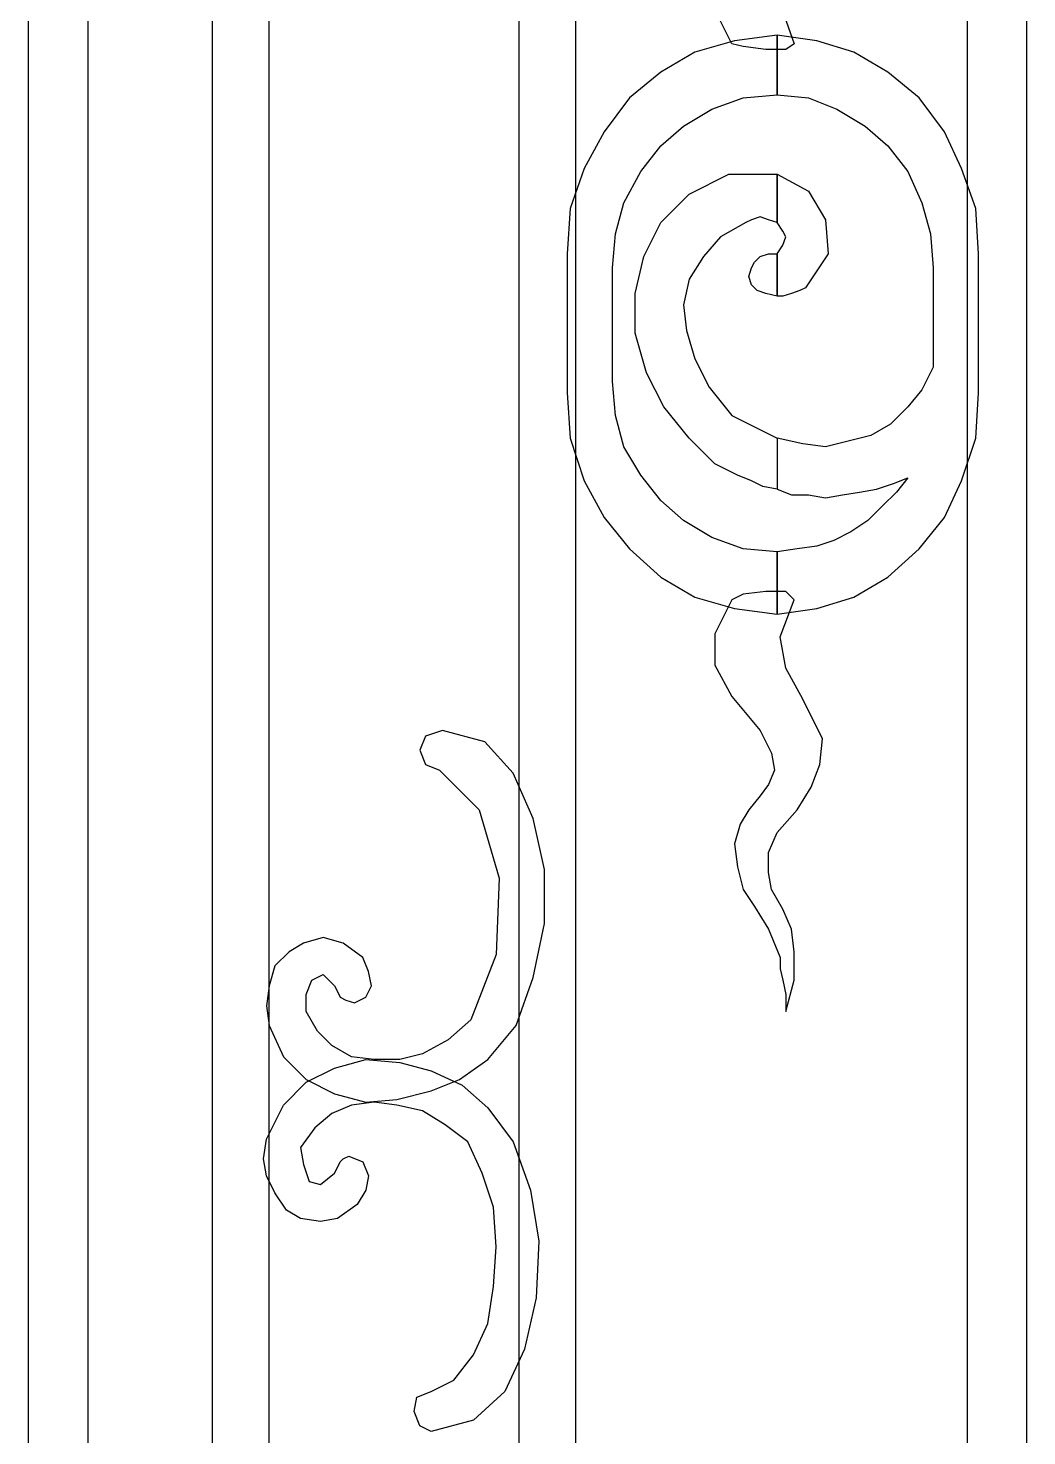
# Model space of a CAD drawing. Header units: centimetres. Extents: x -55 to 55, y -47 to 50.
# Drawn here: x -54.07 to -28.49, y -28.35 to 7.69 of the extents above; entities that cross this region are included whole.
import ezdxf

# ---------------------------------------------------------------- set-up
doc = ezdxf.new("R2010")
doc.units = ezdxf.units.CM
doc.header["$MEASUREMENT"] = 0
doc.layers.add('layer 1', color=7, linetype='Continuous')

msp = doc.modelspace()

# ---------------------------------------------------------------- linework, layer by layer
at = {"layer": 'layer 1', "color": 108}
for points, knots in [([(-54.06691, 42.81465), (-54.06691, 42.81465), (-47.89166, 42.81465), (-47.89166, 42.81465), (-47.89166, 42.81465), (-47.89166, 42.81465), (-47.89166, -42.69443), (-47.89166, -42.69443), (-47.89166, -42.69443), (-47.89166, -42.69443), (-54.06691, -42.69443), (-54.06691, -42.69443), (-54.06691, -42.69443), (-54.06691, -42.69443), (-54.06691, 42.81465), (-54.06691, 42.81465)], [0, 0, 0, 0, 0.25, 0.25, 0.25, 0.25, 0.5, 0.5, 0.5, 0.5, 0.75, 0.75, 0.75, 0.75, 1, 1, 1, 1]), ([(-41.49846, -43.49358), (-41.49846, -43.49358), (-41.49846, 36.85735), (-41.49846, 36.85735), (-41.49846, 36.85735), (-41.49846, 36.85735), (-40.04546, 37.00265), (-40.04546, 37.00265), (-40.04546, 37.00265), (-40.04546, 37.00265), (-40.04546, -43.34828), (-40.04546, -43.34828), (-40.04546, -43.34828), (-40.04546, -43.34828), (-41.49846, -43.49358), (-41.49846, -43.49358)], [0, 0, 0, 0, 0.25, 0.25, 0.25, 0.25, 0.5, 0.5, 0.5, 0.5, 0.75, 0.75, 0.75, 0.75, 1, 1, 1, 1]), ([(-30.01975, -43.49358), (-30.01975, -43.49358), (-30.01975, 36.6394), (-30.01975, 36.6394), (-30.01975, 36.6394), (-30.01975, 36.6394), (-28.4941, 36.7847), (-28.4941, 36.7847), (-28.4941, 36.7847), (-28.4941, 36.7847), (-28.4941, -43.34828), (-28.4941, -43.34828), (-28.4941, -43.34828), (-28.4941, -43.34828), (-30.01975, -43.49358), (-30.01975, -43.49358)], [0, 0, 0, 0, 0.25, 0.25, 0.25, 0.25, 0.5, 0.5, 0.5, 0.5, 0.75, 0.75, 0.75, 0.75, 1, 1, 1, 1]), ([(-33.7249, 10.99394), (-33.7249, 10.99394), (-33.79755, 11.57514), (-33.79755, 11.57514), (-33.79755, 11.57514), (-33.79755, 11.57514), (-34.0155, 12.15634), (-34.0155, 12.15634), (-34.0155, 12.15634), (-34.0155, 12.15634), (-34.37875, 12.73754), (-34.37875, 12.73754), (-34.37875, 12.73754), (-34.37875, 12.73754), (-34.8873, 13.24609), (-34.8873, 13.24609), (-34.8873, 13.24609), (-34.8873, 13.24609), (-35.10525, 13.75464), (-35.10525, 13.75464), (-35.10525, 13.75464), (-35.10525, 13.75464), (-35.10525, 14.26319), (-35.10525, 14.26319), (-35.10525, 14.26319), (-35.10525, 14.26319), (-35.0326, 14.77174), (-35.0326, 14.77174), (-35.0326, 14.77174), (-35.0326, 14.77174), (-34.742, 15.28029), (-34.742, 15.28029), (-34.742, 15.28029), (-34.742, 15.28029), (-34.52405, 15.78884), (-34.52405, 15.78884), (-34.52405, 15.78884), (-34.52405, 15.78884), (-34.4514, 16.44269), (-34.4514, 16.44269), (-34.4514, 16.44269), (-34.4514, 16.44269), (-34.4514, 17.16919), (-34.4514, 17.16919), (-34.4514, 17.16919), (-34.4514, 17.16919), (-34.66935, 17.96834), (-34.66935, 17.96834), (-34.66935, 17.96834), (-34.66935, 17.96834), (-34.66935, 17.53244), (-34.66935, 17.53244), (-34.66935, 17.53244), (-34.66935, 17.53244), (-34.742, 17.16919), (-34.742, 17.16919), (-34.742, 17.16919), (-34.742, 17.16919), (-34.81465, 16.87859), (-34.81465, 16.87859), (-34.81465, 16.87859), (-34.81465, 16.87859), (-34.81465, 16.58799), (-34.81465, 16.58799), (-34.81465, 16.58799), (-34.81465, 16.58799), (-35.10525, 15.78884), (-35.10525, 15.78884), (-35.10525, 15.78884), (-35.10525, 15.78884), (-35.4685, 15.28029), (-35.4685, 15.28029), (-35.4685, 15.28029), (-35.4685, 15.28029), (-35.7591, 14.77174), (-35.7591, 14.77174), (-35.7591, 14.77174), (-35.7591, 14.77174), (-35.9044, 14.26319), (-35.9044, 14.26319), (-35.9044, 14.26319), (-35.9044, 14.26319), (-35.97705, 13.68199), (-35.97705, 13.68199), (-35.97705, 13.68199), (-35.97705, 13.68199), (-35.83175, 13.17344), (-35.83175, 13.17344), (-35.83175, 13.17344), (-35.83175, 13.17344), (-35.6138, 12.81019), (-35.6138, 12.81019), (-35.6138, 12.81019), (-35.6138, 12.81019), (-35.3232, 12.44694), (-35.3232, 12.44694), (-35.3232, 12.44694), (-35.3232, 12.44694), (-35.10525, 12.08369), (-35.10525, 12.08369), (-35.10525, 12.08369), (-35.10525, 12.08369), (-34.95995, 11.72044), (-34.95995, 11.72044), (-34.95995, 11.72044), (-34.95995, 11.72044), (-35.0326, 11.21189), (-35.0326, 11.21189), (-35.0326, 11.21189), (-35.0326, 11.21189), (-35.3232, 10.63069), (-35.3232, 10.63069), (-35.3232, 10.63069), (-35.3232, 10.63069), (-36.0497, 9.75889), (-36.0497, 9.75889), (-36.0497, 9.75889), (-36.0497, 9.75889), (-36.4856, 8.95974), (-36.4856, 8.95974), (-36.4856, 8.95974), (-36.4856, 8.95974), (-36.4856, 8.16059), (-36.4856, 8.16059), (-36.4856, 8.16059), (-36.4856, 8.16059), (-36.0497, 7.28879), (-36.0497, 7.28879), (-36.0497, 7.28879), (-36.0497, 7.28879), (-35.7591, 7.21614), (-35.7591, 7.21614), (-35.7591, 7.21614), (-35.7591, 7.21614), (-35.1779, 7.14349), (-35.1779, 7.14349), (-35.1779, 7.14349), (-35.1779, 7.14349), (-34.66935, 7.14349), (-34.66935, 7.14349), (-34.66935, 7.14349), (-34.66935, 7.14349), (-34.4514, 7.28879), (-34.4514, 7.28879), (-34.4514, 7.28879), (-34.4514, 7.28879), (-34.81465, 8.30589), (-34.81465, 8.30589), (-34.81465, 8.30589), (-34.81465, 8.30589), (-34.66935, 9.17769), (-34.66935, 9.17769), (-34.66935, 9.17769), (-34.66935, 9.17769), (-34.23345, 9.97684), (-34.23345, 9.97684), (-34.23345, 9.97684), (-34.23345, 9.97684), (-33.7249, 10.99394), (-33.7249, 10.99394)], [0, 0, 0, 0, 0.025, 0.025, 0.025, 0.025, 0.05, 0.05, 0.05, 0.05, 0.075, 0.075, 0.075, 0.075, 0.1, 0.1, 0.1, 0.1, 0.125, 0.125, 0.125, 0.125, 0.15, 0.15, 0.15, 0.15, 0.175, 0.175, 0.175, 0.175, 0.2, 0.2, 0.2, 0.2, 0.225, 0.225, 0.225, 0.225, 0.25, 0.25, 0.25, 0.25, 0.275, 0.275, 0.275, 0.275, 0.3, 0.3, 0.3, 0.3, 0.325, 0.325, 0.325, 0.325, 0.35, 0.35, 0.35, 0.35, 0.375, 0.375, 0.375, 0.375, 0.4, 0.4, 0.4, 0.4, 0.425, 0.425, 0.425, 0.425, 0.45, 0.45, 0.45, 0.45, 0.475, 0.475, 0.475, 0.475, 0.5, 0.5, 0.5, 0.5, 0.525, 0.525, 0.525, 0.525, 0.55, 0.55, 0.55, 0.55, 0.575, 0.575, 0.575, 0.575, 0.6, 0.6, 0.6, 0.6, 0.625, 0.625, 0.625, 0.625, 0.65, 0.65, 0.65, 0.65, 0.675, 0.675, 0.675, 0.675, 0.7, 0.7, 0.7, 0.7, 0.725, 0.725, 0.725, 0.725, 0.75, 0.75, 0.75, 0.75, 0.775, 0.775, 0.775, 0.775, 0.8, 0.8, 0.8, 0.8, 0.825, 0.825, 0.825, 0.825, 0.85, 0.85, 0.85, 0.85, 0.875, 0.875, 0.875, 0.875, 0.9, 0.9, 0.9, 0.9, 0.925, 0.925, 0.925, 0.925, 0.95, 0.95, 0.95, 0.95, 0.975, 0.975, 0.975, 0.975, 1, 1, 1, 1]), ([(-34.8873, 5.98109), (-34.8873, 5.98109), (-34.8873, 5.98109), (-34.8873, 5.98109), (-34.8873, 5.98109), (-34.8873, 5.98109), (-34.8873, 5.98109), (-34.8873, 5.98109), (-34.8873, 5.98109), (-34.8873, 5.98109), (-34.8873, 5.98109), (-34.8873, 5.98109), (-34.8873, 5.98109), (-34.8873, 5.98109), (-34.8873, 5.98109), (-34.8873, 5.98109), (-34.8873, 5.98109), (-34.8873, 5.98109), (-34.8873, 5.98109), (-34.8873, 5.98109), (-34.8873, 5.98109), (-34.8873, 5.98109), (-35.7591, 5.90844), (-35.7591, 5.90844), (-35.7591, 5.90844), (-35.7591, 5.90844), (-36.55825, 5.61784), (-36.55825, 5.61784), (-36.55825, 5.61784), (-36.55825, 5.61784), (-37.28475, 5.18194), (-37.28475, 5.18194), (-37.28475, 5.18194), (-37.28475, 5.18194), (-37.86596, 4.67339), (-37.86596, 4.67339), (-37.86596, 4.67339), (-37.86596, 4.67339), (-38.37451, 4.01954), (-38.37451, 4.01954), (-38.37451, 4.01954), (-38.37451, 4.01954), (-38.81041, 3.22039), (-38.81041, 3.22039), (-38.81041, 3.22039), (-38.81041, 3.22039), (-39.02836, 2.42124), (-39.02836, 2.42124), (-39.02836, 2.42124), (-39.02836, 2.42124), (-39.10101, 1.54944), (-39.10101, 1.54944), (-39.10101, 1.54944), (-39.10101, 1.54944), (-39.10101, -1.35656), (-39.10101, -1.35656), (-39.10101, -1.35656), (-39.10101, -1.35656), (-39.02836, -2.22836), (-39.02836, -2.22836), (-39.02836, -2.22836), (-39.02836, -2.22836), (-38.81041, -3.02751), (-38.81041, -3.02751), (-38.81041, -3.02751), (-38.81041, -3.02751), (-38.37451, -3.75401), (-38.37451, -3.75401), (-38.37451, -3.75401), (-38.37451, -3.75401), (-37.86596, -4.40786), (-37.86596, -4.40786), (-37.86596, -4.40786), (-37.86596, -4.40786), (-37.28475, -4.91641), (-37.28475, -4.91641), (-37.28475, -4.91641), (-37.28475, -4.91641), (-36.55825, -5.35231), (-36.55825, -5.35231), (-36.55825, -5.35231), (-36.55825, -5.35231), (-35.7591, -5.64291), (-35.7591, -5.64291), (-35.7591, -5.64291), (-35.7591, -5.64291), (-34.8873, -5.71556), (-34.8873, -5.71556), (-34.8873, -5.71556), (-34.8873, -5.71556), (-34.8873, -5.71556), (-34.8873, -5.71556), (-34.8873, -5.71556), (-34.8873, -5.71556), (-34.8873, -5.71556), (-34.8873, -5.71556), (-34.8873, -5.71556), (-34.8873, -5.71556), (-34.8873, -5.71556), (-34.8873, -5.71556), (-34.8873, -5.71556), (-34.8873, -5.71556), (-34.8873, -5.71556), (-34.8873, -5.71556), (-34.8873, -5.71556), (-34.8873, -5.71556), (-34.8873, -5.71556), (-34.8873, -5.71556), (-34.8873, -5.71556), (-34.8873, -5.71556), (-34.8873, -7.31386), (-34.8873, -7.31386), (-34.8873, -7.31386), (-34.8873, -7.31386), (-34.8873, -7.31386), (-34.8873, -7.31386), (-34.8873, -7.31386), (-34.8873, -7.31386), (-34.8873, -7.31386), (-34.8873, -7.31386), (-34.8873, -7.31386), (-34.8873, -7.31386), (-34.8873, -7.31386), (-34.8873, -7.31386), (-34.8873, -7.31386), (-34.8873, -7.31386), (-34.8873, -7.31386), (-34.8873, -7.31386), (-34.8873, -7.31386), (-34.8873, -7.31386), (-34.8873, -7.31386), (-34.8873, -7.31386), (-34.8873, -7.31386), (-34.8873, -7.31386), (-35.97705, -7.16856), (-35.97705, -7.16856), (-35.97705, -7.16856), (-35.97705, -7.16856), (-36.99415, -6.87796), (-36.99415, -6.87796), (-36.99415, -6.87796), (-36.99415, -6.87796), (-37.86596, -6.36941), (-37.86596, -6.36941), (-37.86596, -6.36941), (-37.86596, -6.36941), (-38.66511, -5.64291), (-38.66511, -5.64291), (-38.66511, -5.64291), (-38.66511, -5.64291), (-39.31896, -4.84376), (-39.31896, -4.84376), (-39.31896, -4.84376), (-39.31896, -4.84376), (-39.82751, -3.89931), (-39.82751, -3.89931), (-39.82751, -3.89931), (-39.82751, -3.89931), (-40.19076, -2.80956), (-40.19076, -2.80956), (-40.19076, -2.80956), (-40.19076, -2.80956), (-40.26341, -1.64716), (-40.26341, -1.64716), (-40.26341, -1.64716), (-40.26341, -1.64716), (-40.26341, 1.91269), (-40.26341, 1.91269), (-40.26341, 1.91269), (-40.26341, 1.91269), (-40.19076, 3.07509), (-40.19076, 3.07509), (-40.19076, 3.07509), (-40.19076, 3.07509), (-39.82751, 4.09219), (-39.82751, 4.09219), (-39.82751, 4.09219), (-39.82751, 4.09219), (-39.31896, 5.03664), (-39.31896, 5.03664), (-39.31896, 5.03664), (-39.31896, 5.03664), (-38.66511, 5.90844), (-38.66511, 5.90844), (-38.66511, 5.90844), (-38.66511, 5.90844), (-37.86596, 6.56229), (-37.86596, 6.56229), (-37.86596, 6.56229), (-37.86596, 6.56229), (-36.99415, 7.07084), (-36.99415, 7.07084), (-36.99415, 7.07084), (-36.99415, 7.07084), (-35.97705, 7.36144), (-35.97705, 7.36144), (-35.97705, 7.36144), (-35.97705, 7.36144), (-34.8873, 7.50674), (-34.8873, 7.50674), (-34.8873, 7.50674), (-34.8873, 7.50674), (-34.8873, 7.50674), (-34.8873, 7.50674), (-34.8873, 7.50674), (-34.8873, 7.50674), (-34.8873, 7.50674), (-34.8873, 7.50674), (-34.8873, 7.50674), (-34.8873, 7.50674), (-34.8873, 7.50674), (-34.8873, 7.50674), (-34.8873, 7.50674), (-34.8873, 7.50674), (-34.8873, 7.50674), (-34.8873, 7.50674), (-34.8873, 7.50674), (-34.8873, 7.50674), (-34.8873, 7.50674), (-34.8873, 7.50674), (-34.8873, 7.50674), (-34.8873, 7.50674), (-34.8873, 7.50674), (-34.8873, 7.50674), (-34.8873, 7.50674), (-34.8873, 7.50674), (-34.8873, 5.98109), (-34.8873, 5.98109)], [0, 0, 0, 0, 0.01754386, 0.01754386, 0.01754386, 0.01754386, 0.03508772, 0.03508772, 0.03508772, 0.03508772, 0.05263158, 0.05263158, 0.05263158, 0.05263158, 0.07017544, 0.07017544, 0.07017544, 0.07017544, 0.0877193, 0.0877193, 0.0877193, 0.0877193, 0.10526316, 0.10526316, 0.10526316, 0.10526316, 0.12280702, 0.12280702, 0.12280702, 0.12280702, 0.14035088, 0.14035088, 0.14035088, 0.14035088, 0.15789474, 0.15789474, 0.15789474, 0.15789474, 0.1754386, 0.1754386, 0.1754386, 0.1754386, 0.19298246, 0.19298246, 0.19298246, 0.19298246, 0.21052632, 0.21052632, 0.21052632, 0.21052632, 0.22807018, 0.22807018, 0.22807018, 0.22807018, 0.24561404, 0.24561404, 0.24561404, 0.24561404, 0.26315789, 0.26315789, 0.26315789, 0.26315789, 0.28070175, 0.28070175, 0.28070175, 0.28070175, 0.29824561, 0.29824561, 0.29824561, 0.29824561, 0.31578947, 0.31578947, 0.31578947, 0.31578947, 0.33333333, 0.33333333, 0.33333333, 0.33333333, 0.35087719, 0.35087719, 0.35087719, 0.35087719, 0.36842105, 0.36842105, 0.36842105, 0.36842105, 0.38596491, 0.38596491, 0.38596491, 0.38596491, 0.40350877, 0.40350877, 0.40350877, 0.40350877, 0.42105263, 0.42105263, 0.42105263, 0.42105263, 0.43859649, 0.43859649, 0.43859649, 0.43859649, 0.45614035, 0.45614035, 0.45614035, 0.45614035, 0.47368421, 0.47368421, 0.47368421, 0.47368421, 0.49122807, 0.49122807, 0.49122807, 0.49122807, 0.50877193, 0.50877193, 0.50877193, 0.50877193, 0.52631579, 0.52631579, 0.52631579, 0.52631579, 0.54385965, 0.54385965, 0.54385965, 0.54385965, 0.56140351, 0.56140351, 0.56140351, 0.56140351, 0.57894737, 0.57894737, 0.57894737, 0.57894737, 0.59649123, 0.59649123, 0.59649123, 0.59649123, 0.61403509, 0.61403509, 0.61403509, 0.61403509, 0.63157895, 0.63157895, 0.63157895, 0.63157895, 0.64912281, 0.64912281, 0.64912281, 0.64912281, 0.66666667, 0.66666667, 0.66666667, 0.66666667, 0.68421053, 0.68421053, 0.68421053, 0.68421053, 0.70175439, 0.70175439, 0.70175439, 0.70175439, 0.71929825, 0.71929825, 0.71929825, 0.71929825, 0.73684211, 0.73684211, 0.73684211, 0.73684211, 0.75438596, 0.75438596, 0.75438596, 0.75438596, 0.77192982, 0.77192982, 0.77192982, 0.77192982, 0.78947368, 0.78947368, 0.78947368, 0.78947368, 0.80701754, 0.80701754, 0.80701754, 0.80701754, 0.8245614, 0.8245614, 0.8245614, 0.8245614, 0.84210526, 0.84210526, 0.84210526, 0.84210526, 0.85964912, 0.85964912, 0.85964912, 0.85964912, 0.87719298, 0.87719298, 0.87719298, 0.87719298, 0.89473684, 0.89473684, 0.89473684, 0.89473684, 0.9122807, 0.9122807, 0.9122807, 0.9122807, 0.92982456, 0.92982456, 0.92982456, 0.92982456, 0.94736842, 0.94736842, 0.94736842, 0.94736842, 0.96491228, 0.96491228, 0.96491228, 0.96491228, 0.98245614, 0.98245614, 0.98245614, 0.98245614, 1, 1, 1, 1]), ([(-34.8873, 7.50674), (-34.8873, 7.50674), (-33.8702, 7.36144), (-33.8702, 7.36144), (-33.8702, 7.36144), (-33.8702, 7.36144), (-32.92575, 7.07084), (-32.92575, 7.07084), (-32.92575, 7.07084), (-32.92575, 7.07084), (-32.05395, 6.56229), (-32.05395, 6.56229), (-32.05395, 6.56229), (-32.05395, 6.56229), (-31.2548, 5.90844), (-31.2548, 5.90844), (-31.2548, 5.90844), (-31.2548, 5.90844), (-30.60095, 5.03664), (-30.60095, 5.03664), (-30.60095, 5.03664), (-30.60095, 5.03664), (-30.16505, 4.09219), (-30.16505, 4.09219), (-30.16505, 4.09219), (-30.16505, 4.09219), (-29.8018, 3.07509), (-29.8018, 3.07509), (-29.8018, 3.07509), (-29.8018, 3.07509), (-29.72915, 1.91269), (-29.72915, 1.91269), (-29.72915, 1.91269), (-29.72915, 1.91269), (-29.72915, -1.64716), (-29.72915, -1.64716), (-29.72915, -1.64716), (-29.72915, -1.64716), (-29.8018, -2.80956), (-29.8018, -2.80956), (-29.8018, -2.80956), (-29.8018, -2.80956), (-30.16505, -3.89931), (-30.16505, -3.89931), (-30.16505, -3.89931), (-30.16505, -3.89931), (-30.60095, -4.84376), (-30.60095, -4.84376), (-30.60095, -4.84376), (-30.60095, -4.84376), (-31.2548, -5.64291), (-31.2548, -5.64291), (-31.2548, -5.64291), (-31.2548, -5.64291), (-32.05395, -6.36941), (-32.05395, -6.36941), (-32.05395, -6.36941), (-32.05395, -6.36941), (-32.92575, -6.87796), (-32.92575, -6.87796), (-32.92575, -6.87796), (-32.92575, -6.87796), (-33.8702, -7.16856), (-33.8702, -7.16856), (-33.8702, -7.16856), (-33.8702, -7.16856), (-34.8873, -7.31386), (-34.8873, -7.31386), (-34.8873, -7.31386), (-34.8873, -7.31386), (-34.8873, -5.71556), (-34.8873, -5.71556), (-34.8873, -5.71556), (-34.8873, -5.71556), (-34.37875, -5.64291), (-34.37875, -5.64291), (-34.37875, -5.64291), (-34.37875, -5.64291), (-33.8702, -5.57026), (-33.8702, -5.57026), (-33.8702, -5.57026), (-33.8702, -5.57026), (-33.4343, -5.42496), (-33.4343, -5.42496), (-33.4343, -5.42496), (-33.4343, -5.42496), (-32.9984, -5.20701), (-32.9984, -5.20701), (-32.9984, -5.20701), (-32.9984, -5.20701), (-32.5625, -4.91641), (-32.5625, -4.91641), (-32.5625, -4.91641), (-32.5625, -4.91641), (-32.19925, -4.55316), (-32.19925, -4.55316), (-32.19925, -4.55316), (-32.19925, -4.55316), (-31.836, -4.18991), (-31.836, -4.18991), (-31.836, -4.18991), (-31.836, -4.18991), (-31.5454, -3.82666), (-31.5454, -3.82666), (-31.5454, -3.82666), (-31.5454, -3.82666), (-31.90865, -3.97196), (-31.90865, -3.97196), (-31.90865, -3.97196), (-31.90865, -3.97196), (-32.34455, -4.11726), (-32.34455, -4.11726), (-32.34455, -4.11726), (-32.34455, -4.11726), (-32.78045, -4.18991), (-32.78045, -4.18991), (-32.78045, -4.18991), (-32.78045, -4.18991), (-33.21635, -4.26256), (-33.21635, -4.26256), (-33.21635, -4.26256), (-33.21635, -4.26256), (-33.65225, -4.33521), (-33.65225, -4.33521), (-33.65225, -4.33521), (-33.65225, -4.33521), (-34.08815, -4.26256), (-34.08815, -4.26256), (-34.08815, -4.26256), (-34.08815, -4.26256), (-34.52405, -4.26256), (-34.52405, -4.26256), (-34.52405, -4.26256), (-34.52405, -4.26256), (-34.8873, -4.11726), (-34.8873, -4.11726), (-34.8873, -4.11726), (-34.8873, -4.11726), (-34.8873, -2.80956), (-34.8873, -2.80956), (-34.8873, -2.80956), (-34.8873, -2.80956), (-34.23345, -2.95486), (-34.23345, -2.95486), (-34.23345, -2.95486), (-34.23345, -2.95486), (-33.65225, -3.02751), (-33.65225, -3.02751), (-33.65225, -3.02751), (-33.65225, -3.02751), (-33.07105, -2.88221), (-33.07105, -2.88221), (-33.07105, -2.88221), (-33.07105, -2.88221), (-32.48985, -2.73691), (-32.48985, -2.73691), (-32.48985, -2.73691), (-32.48985, -2.73691), (-31.9813, -2.44631), (-31.9813, -2.44631), (-31.9813, -2.44631), (-31.9813, -2.44631), (-31.5454, -2.01041), (-31.5454, -2.01041), (-31.5454, -2.01041), (-31.5454, -2.01041), (-31.18215, -1.57451), (-31.18215, -1.57451), (-31.18215, -1.57451), (-31.18215, -1.57451), (-30.89155, -0.99331), (-30.89155, -0.99331), (-30.89155, -0.99331), (-30.89155, -0.99331), (-30.89155, 1.54944), (-30.89155, 1.54944), (-30.89155, 1.54944), (-30.89155, 1.54944), (-30.9642, 2.42124), (-30.9642, 2.42124), (-30.9642, 2.42124), (-30.9642, 2.42124), (-31.18215, 3.22039), (-31.18215, 3.22039), (-31.18215, 3.22039), (-31.18215, 3.22039), (-31.5454, 4.01954), (-31.5454, 4.01954), (-31.5454, 4.01954), (-31.5454, 4.01954), (-32.05395, 4.67339), (-32.05395, 4.67339), (-32.05395, 4.67339), (-32.05395, 4.67339), (-32.63515, 5.18194), (-32.63515, 5.18194), (-32.63515, 5.18194), (-32.63515, 5.18194), (-33.36165, 5.61784), (-33.36165, 5.61784), (-33.36165, 5.61784), (-33.36165, 5.61784), (-34.08815, 5.90844), (-34.08815, 5.90844), (-34.08815, 5.90844), (-34.08815, 5.90844), (-34.8873, 5.98109), (-34.8873, 5.98109), (-34.8873, 5.98109), (-34.8873, 5.98109), (-34.8873, 7.50674), (-34.8873, 7.50674), (-34.8873, 7.50674), (-34.8873, 7.50674), (-34.8873, 7.50674), (-34.8873, 7.50674)], [0, 0, 0, 0, 0.01851852, 0.01851852, 0.01851852, 0.01851852, 0.03703704, 0.03703704, 0.03703704, 0.03703704, 0.05555556, 0.05555556, 0.05555556, 0.05555556, 0.07407407, 0.07407407, 0.07407407, 0.07407407, 0.09259259, 0.09259259, 0.09259259, 0.09259259, 0.11111111, 0.11111111, 0.11111111, 0.11111111, 0.12962963, 0.12962963, 0.12962963, 0.12962963, 0.14814815, 0.14814815, 0.14814815, 0.14814815, 0.16666667, 0.16666667, 0.16666667, 0.16666667, 0.18518519, 0.18518519, 0.18518519, 0.18518519, 0.2037037, 0.2037037, 0.2037037, 0.2037037, 0.22222222, 0.22222222, 0.22222222, 0.22222222, 0.24074074, 0.24074074, 0.24074074, 0.24074074, 0.25925926, 0.25925926, 0.25925926, 0.25925926, 0.27777778, 0.27777778, 0.27777778, 0.27777778, 0.2962963, 0.2962963, 0.2962963, 0.2962963, 0.31481481, 0.31481481, 0.31481481, 0.31481481, 0.33333333, 0.33333333, 0.33333333, 0.33333333, 0.35185185, 0.35185185, 0.35185185, 0.35185185, 0.37037037, 0.37037037, 0.37037037, 0.37037037, 0.38888889, 0.38888889, 0.38888889, 0.38888889, 0.40740741, 0.40740741, 0.40740741, 0.40740741, 0.42592593, 0.42592593, 0.42592593, 0.42592593, 0.44444444, 0.44444444, 0.44444444, 0.44444444, 0.46296296, 0.46296296, 0.46296296, 0.46296296, 0.48148148, 0.48148148, 0.48148148, 0.48148148, 0.5, 0.5, 0.5, 0.5, 0.51851852, 0.51851852, 0.51851852, 0.51851852, 0.53703704, 0.53703704, 0.53703704, 0.53703704, 0.55555556, 0.55555556, 0.55555556, 0.55555556, 0.57407407, 0.57407407, 0.57407407, 0.57407407, 0.59259259, 0.59259259, 0.59259259, 0.59259259, 0.61111111, 0.61111111, 0.61111111, 0.61111111, 0.62962963, 0.62962963, 0.62962963, 0.62962963, 0.64814815, 0.64814815, 0.64814815, 0.64814815, 0.66666667, 0.66666667, 0.66666667, 0.66666667, 0.68518519, 0.68518519, 0.68518519, 0.68518519, 0.7037037, 0.7037037, 0.7037037, 0.7037037, 0.72222222, 0.72222222, 0.72222222, 0.72222222, 0.74074074, 0.74074074, 0.74074074, 0.74074074, 0.75925926, 0.75925926, 0.75925926, 0.75925926, 0.77777778, 0.77777778, 0.77777778, 0.77777778, 0.7962963, 0.7962963, 0.7962963, 0.7962963, 0.81481481, 0.81481481, 0.81481481, 0.81481481, 0.83333333, 0.83333333, 0.83333333, 0.83333333, 0.85185185, 0.85185185, 0.85185185, 0.85185185, 0.87037037, 0.87037037, 0.87037037, 0.87037037, 0.88888889, 0.88888889, 0.88888889, 0.88888889, 0.90740741, 0.90740741, 0.90740741, 0.90740741, 0.92592593, 0.92592593, 0.92592593, 0.92592593, 0.94444444, 0.94444444, 0.94444444, 0.94444444, 0.96296296, 0.96296296, 0.96296296, 0.96296296, 0.98148148, 0.98148148, 0.98148148, 0.98148148, 1, 1, 1, 1]), ([(-34.8873, 3.94689), (-34.8873, 3.94689), (-35.25055, 3.94689), (-35.25055, 3.94689), (-35.25055, 3.94689), (-35.25055, 3.94689), (-35.6138, 3.94689), (-35.6138, 3.94689), (-35.6138, 3.94689), (-35.6138, 3.94689), (-35.9044, 3.94689), (-35.9044, 3.94689), (-35.9044, 3.94689), (-35.9044, 3.94689), (-36.12235, 3.94689), (-36.12235, 3.94689), (-36.12235, 3.94689), (-36.12235, 3.94689), (-37.13945, 3.43834), (-37.13945, 3.43834), (-37.13945, 3.43834), (-37.13945, 3.43834), (-37.86596, 2.71184), (-37.86596, 2.71184), (-37.86596, 2.71184), (-37.86596, 2.71184), (-38.30186, 1.84004), (-38.30186, 1.84004), (-38.30186, 1.84004), (-38.30186, 1.84004), (-38.51981, 0.89559), (-38.51981, 0.89559), (-38.51981, 0.89559), (-38.51981, 0.89559), (-38.51981, -0.12151), (-38.51981, -0.12151), (-38.51981, -0.12151), (-38.51981, -0.12151), (-38.22921, -1.13861), (-38.22921, -1.13861), (-38.22921, -1.13861), (-38.22921, -1.13861), (-37.79331, -2.01041), (-37.79331, -2.01041), (-37.79331, -2.01041), (-37.79331, -2.01041), (-37.13945, -2.80956), (-37.13945, -2.80956), (-37.13945, -2.80956), (-37.13945, -2.80956), (-36.9215, -3.02751), (-36.9215, -3.02751), (-36.9215, -3.02751), (-36.9215, -3.02751), (-36.70355, -3.24546), (-36.70355, -3.24546), (-36.70355, -3.24546), (-36.70355, -3.24546), (-36.4856, -3.46341), (-36.4856, -3.46341), (-36.4856, -3.46341), (-36.4856, -3.46341), (-36.195, -3.60871), (-36.195, -3.60871), (-36.195, -3.60871), (-36.195, -3.60871), (-35.9044, -3.75401), (-35.9044, -3.75401), (-35.9044, -3.75401), (-35.9044, -3.75401), (-35.54115, -3.89931), (-35.54115, -3.89931), (-35.54115, -3.89931), (-35.54115, -3.89931), (-35.25055, -4.04461), (-35.25055, -4.04461), (-35.25055, -4.04461), (-35.25055, -4.04461), (-34.8873, -4.11726), (-34.8873, -4.11726), (-34.8873, -4.11726), (-34.8873, -4.11726), (-34.8873, -2.80956), (-34.8873, -2.80956), (-34.8873, -2.80956), (-34.8873, -2.80956), (-35.1779, -2.66426), (-35.1779, -2.66426), (-35.1779, -2.66426), (-35.1779, -2.66426), (-35.4685, -2.51896), (-35.4685, -2.51896), (-35.4685, -2.51896), (-35.4685, -2.51896), (-35.7591, -2.37366), (-35.7591, -2.37366), (-35.7591, -2.37366), (-35.7591, -2.37366), (-36.0497, -2.22836), (-36.0497, -2.22836), (-36.0497, -2.22836), (-36.0497, -2.22836), (-36.6309, -1.50186), (-36.6309, -1.50186), (-36.6309, -1.50186), (-36.6309, -1.50186), (-36.99415, -0.77536), (-36.99415, -0.77536), (-36.99415, -0.77536), (-36.99415, -0.77536), (-37.2121, -0.04886), (-37.2121, -0.04886), (-37.2121, -0.04886), (-37.2121, -0.04886), (-37.28475, 0.60499), (-37.28475, 0.60499), (-37.28475, 0.60499), (-37.28475, 0.60499), (-37.13945, 1.25884), (-37.13945, 1.25884), (-37.13945, 1.25884), (-37.13945, 1.25884), (-36.7762, 1.84004), (-36.7762, 1.84004), (-36.7762, 1.84004), (-36.7762, 1.84004), (-36.3403, 2.34859), (-36.3403, 2.34859), (-36.3403, 2.34859), (-36.3403, 2.34859), (-35.68645, 2.71184), (-35.68645, 2.71184), (-35.68645, 2.71184), (-35.68645, 2.71184), (-35.54115, 2.78449), (-35.54115, 2.78449), (-35.54115, 2.78449), (-35.54115, 2.78449), (-35.3232, 2.85714), (-35.3232, 2.85714), (-35.3232, 2.85714), (-35.3232, 2.85714), (-35.10525, 2.78449), (-35.10525, 2.78449), (-35.10525, 2.78449), (-35.10525, 2.78449), (-34.8873, 2.71184), (-34.8873, 2.71184), (-34.8873, 2.71184), (-34.8873, 2.71184), (-34.8873, 3.94689), (-34.8873, 3.94689), (-34.8873, 3.94689), (-34.8873, 3.94689), (-34.8873, 3.94689), (-34.8873, 3.94689)], [0, 0, 0, 0, 0.02564103, 0.02564103, 0.02564103, 0.02564103, 0.05128205, 0.05128205, 0.05128205, 0.05128205, 0.07692308, 0.07692308, 0.07692308, 0.07692308, 0.1025641, 0.1025641, 0.1025641, 0.1025641, 0.12820513, 0.12820513, 0.12820513, 0.12820513, 0.15384615, 0.15384615, 0.15384615, 0.15384615, 0.17948718, 0.17948718, 0.17948718, 0.17948718, 0.20512821, 0.20512821, 0.20512821, 0.20512821, 0.23076923, 0.23076923, 0.23076923, 0.23076923, 0.25641026, 0.25641026, 0.25641026, 0.25641026, 0.28205128, 0.28205128, 0.28205128, 0.28205128, 0.30769231, 0.30769231, 0.30769231, 0.30769231, 0.33333333, 0.33333333, 0.33333333, 0.33333333, 0.35897436, 0.35897436, 0.35897436, 0.35897436, 0.38461538, 0.38461538, 0.38461538, 0.38461538, 0.41025641, 0.41025641, 0.41025641, 0.41025641, 0.43589744, 0.43589744, 0.43589744, 0.43589744, 0.46153846, 0.46153846, 0.46153846, 0.46153846, 0.48717949, 0.48717949, 0.48717949, 0.48717949, 0.51282051, 0.51282051, 0.51282051, 0.51282051, 0.53846154, 0.53846154, 0.53846154, 0.53846154, 0.56410256, 0.56410256, 0.56410256, 0.56410256, 0.58974359, 0.58974359, 0.58974359, 0.58974359, 0.61538462, 0.61538462, 0.61538462, 0.61538462, 0.64102564, 0.64102564, 0.64102564, 0.64102564, 0.66666667, 0.66666667, 0.66666667, 0.66666667, 0.69230769, 0.69230769, 0.69230769, 0.69230769, 0.71794872, 0.71794872, 0.71794872, 0.71794872, 0.74358974, 0.74358974, 0.74358974, 0.74358974, 0.76923077, 0.76923077, 0.76923077, 0.76923077, 0.79487179, 0.79487179, 0.79487179, 0.79487179, 0.82051282, 0.82051282, 0.82051282, 0.82051282, 0.84615385, 0.84615385, 0.84615385, 0.84615385, 0.87179487, 0.87179487, 0.87179487, 0.87179487, 0.8974359, 0.8974359, 0.8974359, 0.8974359, 0.92307692, 0.92307692, 0.92307692, 0.92307692, 0.94871795, 0.94871795, 0.94871795, 0.94871795, 0.97435897, 0.97435897, 0.97435897, 0.97435897, 1, 1, 1, 1]), ([(-34.8873, 0.82294), (-34.8873, 0.82294), (-34.742, 0.82294), (-34.742, 0.82294), (-34.742, 0.82294), (-34.742, 0.82294), (-34.52405, 0.89559), (-34.52405, 0.89559), (-34.52405, 0.89559), (-34.52405, 0.89559), (-34.3061, 0.96824), (-34.3061, 0.96824), (-34.3061, 0.96824), (-34.3061, 0.96824), (-34.1608, 1.04089), (-34.1608, 1.04089), (-34.1608, 1.04089), (-34.1608, 1.04089), (-33.5796, 1.91269), (-33.5796, 1.91269), (-33.5796, 1.91269), (-33.5796, 1.91269), (-33.65225, 2.78449), (-33.65225, 2.78449), (-33.65225, 2.78449), (-33.65225, 2.78449), (-34.08815, 3.51099), (-34.08815, 3.51099), (-34.08815, 3.51099), (-34.08815, 3.51099), (-34.8873, 3.94689), (-34.8873, 3.94689), (-34.8873, 3.94689), (-34.8873, 3.94689), (-34.8873, 2.71184), (-34.8873, 2.71184), (-34.8873, 2.71184), (-34.8873, 2.71184), (-34.742, 2.49389), (-34.742, 2.49389), (-34.742, 2.49389), (-34.742, 2.49389), (-34.66935, 2.34859), (-34.66935, 2.34859), (-34.66935, 2.34859), (-34.66935, 2.34859), (-34.742, 2.13064), (-34.742, 2.13064), (-34.742, 2.13064), (-34.742, 2.13064), (-34.8873, 1.91269), (-34.8873, 1.91269), (-34.8873, 1.91269), (-34.8873, 1.91269), (-34.8873, 0.82294), (-34.8873, 0.82294)], [0, 0, 0, 0, 0.07142857, 0.07142857, 0.07142857, 0.07142857, 0.14285714, 0.14285714, 0.14285714, 0.14285714, 0.21428571, 0.21428571, 0.21428571, 0.21428571, 0.28571429, 0.28571429, 0.28571429, 0.28571429, 0.35714286, 0.35714286, 0.35714286, 0.35714286, 0.42857143, 0.42857143, 0.42857143, 0.42857143, 0.5, 0.5, 0.5, 0.5, 0.57142857, 0.57142857, 0.57142857, 0.57142857, 0.64285714, 0.64285714, 0.64285714, 0.64285714, 0.71428571, 0.71428571, 0.71428571, 0.71428571, 0.78571429, 0.78571429, 0.78571429, 0.78571429, 0.85714286, 0.85714286, 0.85714286, 0.85714286, 0.92857143, 0.92857143, 0.92857143, 0.92857143, 1, 1, 1, 1]), ([(-34.8873, 1.91269), (-34.8873, 1.91269), (-34.95995, 1.91269), (-34.95995, 1.91269), (-34.95995, 1.91269), (-34.95995, 1.91269), (-35.0326, 1.91269), (-35.0326, 1.91269), (-35.0326, 1.91269), (-35.0326, 1.91269), (-35.10525, 1.91269), (-35.10525, 1.91269), (-35.10525, 1.91269), (-35.10525, 1.91269), (-35.10525, 1.91269), (-35.10525, 1.91269), (-35.10525, 1.91269), (-35.10525, 1.91269), (-35.3232, 1.84004), (-35.3232, 1.84004), (-35.3232, 1.84004), (-35.3232, 1.84004), (-35.4685, 1.69474), (-35.4685, 1.69474), (-35.4685, 1.69474), (-35.4685, 1.69474), (-35.54115, 1.54944), (-35.54115, 1.54944), (-35.54115, 1.54944), (-35.54115, 1.54944), (-35.6138, 1.33149), (-35.6138, 1.33149), (-35.6138, 1.33149), (-35.6138, 1.33149), (-35.54115, 1.11354), (-35.54115, 1.11354), (-35.54115, 1.11354), (-35.54115, 1.11354), (-35.39585, 0.96824), (-35.39585, 0.96824), (-35.39585, 0.96824), (-35.39585, 0.96824), (-35.1779, 0.89559), (-35.1779, 0.89559), (-35.1779, 0.89559), (-35.1779, 0.89559), (-34.8873, 0.82294), (-34.8873, 0.82294), (-34.8873, 0.82294), (-34.8873, 0.82294), (-34.8873, 1.91269), (-34.8873, 1.91269)], [0, 0, 0, 0, 0.07692308, 0.07692308, 0.07692308, 0.07692308, 0.15384615, 0.15384615, 0.15384615, 0.15384615, 0.23076923, 0.23076923, 0.23076923, 0.23076923, 0.30769231, 0.30769231, 0.30769231, 0.30769231, 0.38461538, 0.38461538, 0.38461538, 0.38461538, 0.46153846, 0.46153846, 0.46153846, 0.46153846, 0.53846154, 0.53846154, 0.53846154, 0.53846154, 0.61538462, 0.61538462, 0.61538462, 0.61538462, 0.69230769, 0.69230769, 0.69230769, 0.69230769, 0.76923077, 0.76923077, 0.76923077, 0.76923077, 0.84615385, 0.84615385, 0.84615385, 0.84615385, 0.92307692, 0.92307692, 0.92307692, 0.92307692, 1, 1, 1, 1]), ([(-33.7249, -10.51046), (-33.7249, -10.51046), (-33.79755, -11.16432), (-33.79755, -11.16432), (-33.79755, -11.16432), (-33.79755, -11.16432), (-34.0155, -11.74552), (-34.0155, -11.74552), (-34.0155, -11.74552), (-34.0155, -11.74552), (-34.37875, -12.32672), (-34.37875, -12.32672), (-34.37875, -12.32672), (-34.37875, -12.32672), (-34.8873, -12.90792), (-34.8873, -12.90792), (-34.8873, -12.90792), (-34.8873, -12.90792), (-35.10525, -13.41647), (-35.10525, -13.41647), (-35.10525, -13.41647), (-35.10525, -13.41647), (-35.10525, -13.92502), (-35.10525, -13.92502), (-35.10525, -13.92502), (-35.10525, -13.92502), (-35.0326, -14.36092), (-35.0326, -14.36092), (-35.0326, -14.36092), (-35.0326, -14.36092), (-34.742, -14.86947), (-34.742, -14.86947), (-34.742, -14.86947), (-34.742, -14.86947), (-34.52405, -15.37802), (-34.52405, -15.37802), (-34.52405, -15.37802), (-34.52405, -15.37802), (-34.4514, -15.95922), (-34.4514, -15.95922), (-34.4514, -15.95922), (-34.4514, -15.95922), (-34.4514, -16.68572), (-34.4514, -16.68572), (-34.4514, -16.68572), (-34.4514, -16.68572), (-34.66935, -17.48487), (-34.66935, -17.48487), (-34.66935, -17.48487), (-34.66935, -17.48487), (-34.66935, -17.04897), (-34.66935, -17.04897), (-34.66935, -17.04897), (-34.66935, -17.04897), (-34.742, -16.68572), (-34.742, -16.68572), (-34.742, -16.68572), (-34.742, -16.68572), (-34.81465, -16.39512), (-34.81465, -16.39512), (-34.81465, -16.39512), (-34.81465, -16.39512), (-34.81465, -16.10452), (-34.81465, -16.10452), (-34.81465, -16.10452), (-34.81465, -16.10452), (-35.10525, -15.37802), (-35.10525, -15.37802), (-35.10525, -15.37802), (-35.10525, -15.37802), (-35.4685, -14.79682), (-35.4685, -14.79682), (-35.4685, -14.79682), (-35.4685, -14.79682), (-35.7591, -14.36092), (-35.7591, -14.36092), (-35.7591, -14.36092), (-35.7591, -14.36092), (-35.9044, -13.77972), (-35.9044, -13.77972), (-35.9044, -13.77972), (-35.9044, -13.77972), (-35.97705, -13.19852), (-35.97705, -13.19852), (-35.97705, -13.19852), (-35.97705, -13.19852), (-35.83175, -12.68997), (-35.83175, -12.68997), (-35.83175, -12.68997), (-35.83175, -12.68997), (-35.6138, -12.32672), (-35.6138, -12.32672), (-35.6138, -12.32672), (-35.6138, -12.32672), (-35.3232, -11.96347), (-35.3232, -11.96347), (-35.3232, -11.96347), (-35.3232, -11.96347), (-35.10525, -11.67287), (-35.10525, -11.67287), (-35.10525, -11.67287), (-35.10525, -11.67287), (-34.95995, -11.30962), (-34.95995, -11.30962), (-34.95995, -11.30962), (-34.95995, -11.30962), (-35.0326, -10.87371), (-35.0326, -10.87371), (-35.0326, -10.87371), (-35.0326, -10.87371), (-35.3232, -10.29251), (-35.3232, -10.29251), (-35.3232, -10.29251), (-35.3232, -10.29251), (-36.0497, -9.42071), (-36.0497, -9.42071), (-36.0497, -9.42071), (-36.0497, -9.42071), (-36.4856, -8.62156), (-36.4856, -8.62156), (-36.4856, -8.62156), (-36.4856, -8.62156), (-36.4856, -7.82241), (-36.4856, -7.82241), (-36.4856, -7.82241), (-36.4856, -7.82241), (-36.0497, -6.95061), (-36.0497, -6.95061), (-36.0497, -6.95061), (-36.0497, -6.95061), (-35.7591, -6.80531), (-35.7591, -6.80531), (-35.7591, -6.80531), (-35.7591, -6.80531), (-35.1779, -6.73266), (-35.1779, -6.73266), (-35.1779, -6.73266), (-35.1779, -6.73266), (-34.66935, -6.73266), (-34.66935, -6.73266), (-34.66935, -6.73266), (-34.66935, -6.73266), (-34.4514, -6.95061), (-34.4514, -6.95061), (-34.4514, -6.95061), (-34.4514, -6.95061), (-34.81465, -7.89506), (-34.81465, -7.89506), (-34.81465, -7.89506), (-34.81465, -7.89506), (-34.66935, -8.69421), (-34.66935, -8.69421), (-34.66935, -8.69421), (-34.66935, -8.69421), (-34.23345, -9.49336), (-34.23345, -9.49336), (-34.23345, -9.49336), (-34.23345, -9.49336), (-33.7249, -10.51046), (-33.7249, -10.51046)], [0, 0, 0, 0, 0.025, 0.025, 0.025, 0.025, 0.05, 0.05, 0.05, 0.05, 0.075, 0.075, 0.075, 0.075, 0.1, 0.1, 0.1, 0.1, 0.125, 0.125, 0.125, 0.125, 0.15, 0.15, 0.15, 0.15, 0.175, 0.175, 0.175, 0.175, 0.2, 0.2, 0.2, 0.2, 0.225, 0.225, 0.225, 0.225, 0.25, 0.25, 0.25, 0.25, 0.275, 0.275, 0.275, 0.275, 0.3, 0.3, 0.3, 0.3, 0.325, 0.325, 0.325, 0.325, 0.35, 0.35, 0.35, 0.35, 0.375, 0.375, 0.375, 0.375, 0.4, 0.4, 0.4, 0.4, 0.425, 0.425, 0.425, 0.425, 0.45, 0.45, 0.45, 0.45, 0.475, 0.475, 0.475, 0.475, 0.5, 0.5, 0.5, 0.5, 0.525, 0.525, 0.525, 0.525, 0.55, 0.55, 0.55, 0.55, 0.575, 0.575, 0.575, 0.575, 0.6, 0.6, 0.6, 0.6, 0.625, 0.625, 0.625, 0.625, 0.65, 0.65, 0.65, 0.65, 0.675, 0.675, 0.675, 0.675, 0.7, 0.7, 0.7, 0.7, 0.725, 0.725, 0.725, 0.725, 0.75, 0.75, 0.75, 0.75, 0.775, 0.775, 0.775, 0.775, 0.8, 0.8, 0.8, 0.8, 0.825, 0.825, 0.825, 0.825, 0.85, 0.85, 0.85, 0.85, 0.875, 0.875, 0.875, 0.875, 0.9, 0.9, 0.9, 0.9, 0.925, 0.925, 0.925, 0.925, 0.95, 0.95, 0.95, 0.95, 0.975, 0.975, 0.975, 0.975, 1, 1, 1, 1]), ([(-46.22071, -16.83102), (-46.22071, -16.83102), (-46.51131, -16.54042), (-46.51131, -16.54042), (-46.51131, -16.54042), (-46.51131, -16.54042), (-46.80191, -16.68572), (-46.80191, -16.68572), (-46.80191, -16.68572), (-46.80191, -16.68572), (-46.94721, -17.04897), (-46.94721, -17.04897), (-46.94721, -17.04897), (-46.94721, -17.04897), (-46.94721, -17.48487), (-46.94721, -17.48487), (-46.94721, -17.48487), (-46.94721, -17.48487), (-46.65661, -17.99342), (-46.65661, -17.99342), (-46.65661, -17.99342), (-46.65661, -17.99342), (-46.29336, -18.35667), (-46.29336, -18.35667), (-46.29336, -18.35667), (-46.29336, -18.35667), (-45.78481, -18.64727), (-45.78481, -18.64727), (-45.78481, -18.64727), (-45.78481, -18.64727), (-45.20361, -18.71992), (-45.20361, -18.71992), (-45.20361, -18.71992), (-45.20361, -18.71992), (-44.54976, -18.71992), (-44.54976, -18.71992), (-44.54976, -18.71992), (-44.54976, -18.71992), (-43.96856, -18.57462), (-43.96856, -18.57462), (-43.96856, -18.57462), (-43.96856, -18.57462), (-43.31471, -18.21137), (-43.31471, -18.21137), (-43.31471, -18.21137), (-43.31471, -18.21137), (-42.73351, -17.70282), (-42.73351, -17.70282), (-42.73351, -17.70282), (-42.73351, -17.70282), (-42.07966, -16.03187), (-42.07966, -16.03187), (-42.07966, -16.03187), (-42.07966, -16.03187), (-42.00701, -14.07032), (-42.00701, -14.07032), (-42.00701, -14.07032), (-42.00701, -14.07032), (-42.51556, -12.32672), (-42.51556, -12.32672), (-42.51556, -12.32672), (-42.51556, -12.32672), (-43.53266, -11.30962), (-43.53266, -11.30962), (-43.53266, -11.30962), (-43.53266, -11.30962), (-43.89591, -11.16432), (-43.89591, -11.16432), (-43.89591, -11.16432), (-43.89591, -11.16432), (-44.04121, -10.80106), (-44.04121, -10.80106), (-44.04121, -10.80106), (-44.04121, -10.80106), (-43.89591, -10.43781), (-43.89591, -10.43781), (-43.89591, -10.43781), (-43.89591, -10.43781), (-43.46001, -10.29251), (-43.46001, -10.29251), (-43.46001, -10.29251), (-43.46001, -10.29251), (-42.37026, -10.58311), (-42.37026, -10.58311), (-42.37026, -10.58311), (-42.37026, -10.58311), (-41.64376, -11.38227), (-41.64376, -11.38227), (-41.64376, -11.38227), (-41.64376, -11.38227), (-41.13521, -12.54467), (-41.13521, -12.54467), (-41.13521, -12.54467), (-41.13521, -12.54467), (-40.84461, -13.85237), (-40.84461, -13.85237), (-40.84461, -13.85237), (-40.84461, -13.85237), (-40.84461, -15.23272), (-40.84461, -15.23272), (-40.84461, -15.23272), (-40.84461, -15.23272), (-41.13521, -16.61307), (-41.13521, -16.61307), (-41.13521, -16.61307), (-41.13521, -16.61307), (-41.57111, -17.84812), (-41.57111, -17.84812), (-41.57111, -17.84812), (-41.57111, -17.84812), (-42.29761, -18.71992), (-42.29761, -18.71992), (-42.29761, -18.71992), (-42.29761, -18.71992), (-43.02411, -19.22847), (-43.02411, -19.22847), (-43.02411, -19.22847), (-43.02411, -19.22847), (-43.75061, -19.51907), (-43.75061, -19.51907), (-43.75061, -19.51907), (-43.75061, -19.51907), (-44.62241, -19.73702), (-44.62241, -19.73702), (-44.62241, -19.73702), (-44.62241, -19.73702), (-45.42156, -19.80967), (-45.42156, -19.80967), (-45.42156, -19.80967), (-45.42156, -19.80967), (-46.22071, -19.59172), (-46.22071, -19.59172), (-46.22071, -19.59172), (-46.22071, -19.59172), (-46.94721, -19.22847), (-46.94721, -19.22847), (-46.94721, -19.22847), (-46.94721, -19.22847), (-47.52841, -18.64727), (-47.52841, -18.64727), (-47.52841, -18.64727), (-47.52841, -18.64727), (-47.89166, -17.84812), (-47.89166, -17.84812), (-47.89166, -17.84812), (-47.89166, -17.84812), (-47.96431, -17.33957), (-47.96431, -17.33957), (-47.96431, -17.33957), (-47.96431, -17.33957), (-47.89166, -16.83102), (-47.89166, -16.83102), (-47.89166, -16.83102), (-47.89166, -16.83102), (-47.74636, -16.32247), (-47.74636, -16.32247), (-47.74636, -16.32247), (-47.74636, -16.32247), (-47.38311, -15.95922), (-47.38311, -15.95922), (-47.38311, -15.95922), (-47.38311, -15.95922), (-47.01986, -15.74127), (-47.01986, -15.74127), (-47.01986, -15.74127), (-47.01986, -15.74127), (-46.51131, -15.59597), (-46.51131, -15.59597), (-46.51131, -15.59597), (-46.51131, -15.59597), (-46.00276, -15.74127), (-46.00276, -15.74127), (-46.00276, -15.74127), (-46.00276, -15.74127), (-45.49421, -16.10452), (-45.49421, -16.10452), (-45.49421, -16.10452), (-45.49421, -16.10452), (-45.34891, -16.46777), (-45.34891, -16.46777), (-45.34891, -16.46777), (-45.34891, -16.46777), (-45.27626, -16.83102), (-45.27626, -16.83102), (-45.27626, -16.83102), (-45.27626, -16.83102), (-45.42156, -17.12162), (-45.42156, -17.12162), (-45.42156, -17.12162), (-45.42156, -17.12162), (-45.71216, -17.26692), (-45.71216, -17.26692), (-45.71216, -17.26692), (-45.71216, -17.26692), (-45.93011, -17.19427), (-45.93011, -17.19427), (-45.93011, -17.19427), (-45.93011, -17.19427), (-46.07541, -17.12162), (-46.07541, -17.12162), (-46.07541, -17.12162), (-46.07541, -17.12162), (-46.14806, -16.97632), (-46.14806, -16.97632), (-46.14806, -16.97632), (-46.14806, -16.97632), (-46.22071, -16.83102), (-46.22071, -16.83102)], [0, 0, 0, 0, 0.01923077, 0.01923077, 0.01923077, 0.01923077, 0.03846154, 0.03846154, 0.03846154, 0.03846154, 0.05769231, 0.05769231, 0.05769231, 0.05769231, 0.07692308, 0.07692308, 0.07692308, 0.07692308, 0.09615385, 0.09615385, 0.09615385, 0.09615385, 0.11538462, 0.11538462, 0.11538462, 0.11538462, 0.13461538, 0.13461538, 0.13461538, 0.13461538, 0.15384615, 0.15384615, 0.15384615, 0.15384615, 0.17307692, 0.17307692, 0.17307692, 0.17307692, 0.19230769, 0.19230769, 0.19230769, 0.19230769, 0.21153846, 0.21153846, 0.21153846, 0.21153846, 0.23076923, 0.23076923, 0.23076923, 0.23076923, 0.25, 0.25, 0.25, 0.25, 0.26923077, 0.26923077, 0.26923077, 0.26923077, 0.28846154, 0.28846154, 0.28846154, 0.28846154, 0.30769231, 0.30769231, 0.30769231, 0.30769231, 0.32692308, 0.32692308, 0.32692308, 0.32692308, 0.34615385, 0.34615385, 0.34615385, 0.34615385, 0.36538462, 0.36538462, 0.36538462, 0.36538462, 0.38461538, 0.38461538, 0.38461538, 0.38461538, 0.40384615, 0.40384615, 0.40384615, 0.40384615, 0.42307692, 0.42307692, 0.42307692, 0.42307692, 0.44230769, 0.44230769, 0.44230769, 0.44230769, 0.46153846, 0.46153846, 0.46153846, 0.46153846, 0.48076923, 0.48076923, 0.48076923, 0.48076923, 0.5, 0.5, 0.5, 0.5, 0.51923077, 0.51923077, 0.51923077, 0.51923077, 0.53846154, 0.53846154, 0.53846154, 0.53846154, 0.55769231, 0.55769231, 0.55769231, 0.55769231, 0.57692308, 0.57692308, 0.57692308, 0.57692308, 0.59615385, 0.59615385, 0.59615385, 0.59615385, 0.61538462, 0.61538462, 0.61538462, 0.61538462, 0.63461538, 0.63461538, 0.63461538, 0.63461538, 0.65384615, 0.65384615, 0.65384615, 0.65384615, 0.67307692, 0.67307692, 0.67307692, 0.67307692, 0.69230769, 0.69230769, 0.69230769, 0.69230769, 0.71153846, 0.71153846, 0.71153846, 0.71153846, 0.73076923, 0.73076923, 0.73076923, 0.73076923, 0.75, 0.75, 0.75, 0.75, 0.76923077, 0.76923077, 0.76923077, 0.76923077, 0.78846154, 0.78846154, 0.78846154, 0.78846154, 0.80769231, 0.80769231, 0.80769231, 0.80769231, 0.82692308, 0.82692308, 0.82692308, 0.82692308, 0.84615385, 0.84615385, 0.84615385, 0.84615385, 0.86538462, 0.86538462, 0.86538462, 0.86538462, 0.88461538, 0.88461538, 0.88461538, 0.88461538, 0.90384615, 0.90384615, 0.90384615, 0.90384615, 0.92307692, 0.92307692, 0.92307692, 0.92307692, 0.94230769, 0.94230769, 0.94230769, 0.94230769, 0.96153846, 0.96153846, 0.96153846, 0.96153846, 0.98076923, 0.98076923, 0.98076923, 0.98076923, 1, 1, 1, 1]), ([(-46.22071, -21.62592), (-46.22071, -21.62592), (-46.58396, -21.91652), (-46.58396, -21.91652), (-46.58396, -21.91652), (-46.58396, -21.91652), (-46.87456, -21.84387), (-46.87456, -21.84387), (-46.87456, -21.84387), (-46.87456, -21.84387), (-47.01986, -21.40797), (-47.01986, -21.40797), (-47.01986, -21.40797), (-47.01986, -21.40797), (-47.09251, -20.97207), (-47.09251, -20.97207), (-47.09251, -20.97207), (-47.09251, -20.97207), (-46.72926, -20.46352), (-46.72926, -20.46352), (-46.72926, -20.46352), (-46.72926, -20.46352), (-46.29336, -20.10027), (-46.29336, -20.10027), (-46.29336, -20.10027), (-46.29336, -20.10027), (-45.78481, -19.88232), (-45.78481, -19.88232), (-45.78481, -19.88232), (-45.78481, -19.88232), (-45.20361, -19.80967), (-45.20361, -19.80967), (-45.20361, -19.80967), (-45.20361, -19.80967), (-44.62241, -19.88232), (-44.62241, -19.88232), (-44.62241, -19.88232), (-44.62241, -19.88232), (-43.96856, -20.02762), (-43.96856, -20.02762), (-43.96856, -20.02762), (-43.96856, -20.02762), (-43.38736, -20.39087), (-43.38736, -20.39087), (-43.38736, -20.39087), (-43.38736, -20.39087), (-42.80616, -20.82677), (-42.80616, -20.82677), (-42.80616, -20.82677), (-42.80616, -20.82677), (-42.44291, -21.62592), (-42.44291, -21.62592), (-42.44291, -21.62592), (-42.44291, -21.62592), (-42.15231, -22.49772), (-42.15231, -22.49772), (-42.15231, -22.49772), (-42.15231, -22.49772), (-42.07966, -23.51482), (-42.07966, -23.51482), (-42.07966, -23.51482), (-42.07966, -23.51482), (-42.15231, -24.53192), (-42.15231, -24.53192), (-42.15231, -24.53192), (-42.15231, -24.53192), (-42.29761, -25.47637), (-42.29761, -25.47637), (-42.29761, -25.47637), (-42.29761, -25.47637), (-42.66086, -26.27552), (-42.66086, -26.27552), (-42.66086, -26.27552), (-42.66086, -26.27552), (-43.16941, -26.92937), (-43.16941, -26.92937), (-43.16941, -26.92937), (-43.16941, -26.92937), (-43.75061, -27.21997), (-43.75061, -27.21997), (-43.75061, -27.21997), (-43.75061, -27.21997), (-44.11386, -27.36527), (-44.11386, -27.36527), (-44.11386, -27.36527), (-44.11386, -27.36527), (-44.18651, -27.72852), (-44.18651, -27.72852), (-44.18651, -27.72852), (-44.18651, -27.72852), (-44.04121, -28.09177), (-44.04121, -28.09177), (-44.04121, -28.09177), (-44.04121, -28.09177), (-43.75061, -28.23707), (-43.75061, -28.23707), (-43.75061, -28.23707), (-43.75061, -28.23707), (-42.66086, -27.94647), (-42.66086, -27.94647), (-42.66086, -27.94647), (-42.66086, -27.94647), (-41.86171, -27.21997), (-41.86171, -27.21997), (-41.86171, -27.21997), (-41.86171, -27.21997), (-41.35316, -26.13022), (-41.35316, -26.13022), (-41.35316, -26.13022), (-41.35316, -26.13022), (-41.06256, -24.82252), (-41.06256, -24.82252), (-41.06256, -24.82252), (-41.06256, -24.82252), (-40.98991, -23.36952), (-40.98991, -23.36952), (-40.98991, -23.36952), (-40.98991, -23.36952), (-41.20786, -22.06182), (-41.20786, -22.06182), (-41.20786, -22.06182), (-41.20786, -22.06182), (-41.64376, -20.82677), (-41.64376, -20.82677), (-41.64376, -20.82677), (-41.64376, -20.82677), (-42.29761, -19.95497), (-42.29761, -19.95497), (-42.29761, -19.95497), (-42.29761, -19.95497), (-42.95146, -19.37377), (-42.95146, -19.37377), (-42.95146, -19.37377), (-42.95146, -19.37377), (-43.75061, -19.01052), (-43.75061, -19.01052), (-43.75061, -19.01052), (-43.75061, -19.01052), (-44.54976, -18.79257), (-44.54976, -18.79257), (-44.54976, -18.79257), (-44.54976, -18.79257), (-45.42156, -18.71992), (-45.42156, -18.71992), (-45.42156, -18.71992), (-45.42156, -18.71992), (-46.22071, -18.93787), (-46.22071, -18.93787), (-46.22071, -18.93787), (-46.22071, -18.93787), (-46.94721, -19.30112), (-46.94721, -19.30112), (-46.94721, -19.30112), (-46.94721, -19.30112), (-47.52841, -19.88232), (-47.52841, -19.88232), (-47.52841, -19.88232), (-47.52841, -19.88232), (-47.96431, -20.75412), (-47.96431, -20.75412), (-47.96431, -20.75412), (-47.96431, -20.75412), (-48.03696, -21.26267), (-48.03696, -21.26267), (-48.03696, -21.26267), (-48.03696, -21.26267), (-47.96431, -21.69857), (-47.96431, -21.69857), (-47.96431, -21.69857), (-47.96431, -21.69857), (-47.74636, -22.13447), (-47.74636, -22.13447), (-47.74636, -22.13447), (-47.74636, -22.13447), (-47.45576, -22.57037), (-47.45576, -22.57037), (-47.45576, -22.57037), (-47.45576, -22.57037), (-47.09251, -22.78832), (-47.09251, -22.78832), (-47.09251, -22.78832), (-47.09251, -22.78832), (-46.58396, -22.86097), (-46.58396, -22.86097), (-46.58396, -22.86097), (-46.58396, -22.86097), (-46.14806, -22.78832), (-46.14806, -22.78832), (-46.14806, -22.78832), (-46.14806, -22.78832), (-45.63951, -22.42507), (-45.63951, -22.42507), (-45.63951, -22.42507), (-45.63951, -22.42507), (-45.42156, -22.06182), (-45.42156, -22.06182), (-45.42156, -22.06182), (-45.42156, -22.06182), (-45.34891, -21.69857), (-45.34891, -21.69857), (-45.34891, -21.69857), (-45.34891, -21.69857), (-45.49421, -21.33532), (-45.49421, -21.33532), (-45.49421, -21.33532), (-45.49421, -21.33532), (-45.85746, -21.19002), (-45.85746, -21.19002), (-45.85746, -21.19002), (-45.85746, -21.19002), (-46.00276, -21.26267), (-46.00276, -21.26267), (-46.00276, -21.26267), (-46.00276, -21.26267), (-46.07541, -21.33532), (-46.07541, -21.33532), (-46.07541, -21.33532), (-46.07541, -21.33532), (-46.14806, -21.48062), (-46.14806, -21.48062), (-46.14806, -21.48062), (-46.14806, -21.48062), (-46.22071, -21.62592), (-46.22071, -21.62592)], [0, 0, 0, 0, 0.01785714, 0.01785714, 0.01785714, 0.01785714, 0.03571429, 0.03571429, 0.03571429, 0.03571429, 0.05357143, 0.05357143, 0.05357143, 0.05357143, 0.07142857, 0.07142857, 0.07142857, 0.07142857, 0.08928571, 0.08928571, 0.08928571, 0.08928571, 0.10714286, 0.10714286, 0.10714286, 0.10714286, 0.125, 0.125, 0.125, 0.125, 0.14285714, 0.14285714, 0.14285714, 0.14285714, 0.16071429, 0.16071429, 0.16071429, 0.16071429, 0.17857143, 0.17857143, 0.17857143, 0.17857143, 0.19642857, 0.19642857, 0.19642857, 0.19642857, 0.21428571, 0.21428571, 0.21428571, 0.21428571, 0.23214286, 0.23214286, 0.23214286, 0.23214286, 0.25, 0.25, 0.25, 0.25, 0.26785714, 0.26785714, 0.26785714, 0.26785714, 0.28571429, 0.28571429, 0.28571429, 0.28571429, 0.30357143, 0.30357143, 0.30357143, 0.30357143, 0.32142857, 0.32142857, 0.32142857, 0.32142857, 0.33928571, 0.33928571, 0.33928571, 0.33928571, 0.35714286, 0.35714286, 0.35714286, 0.35714286, 0.375, 0.375, 0.375, 0.375, 0.39285714, 0.39285714, 0.39285714, 0.39285714, 0.41071429, 0.41071429, 0.41071429, 0.41071429, 0.42857143, 0.42857143, 0.42857143, 0.42857143, 0.44642857, 0.44642857, 0.44642857, 0.44642857, 0.46428571, 0.46428571, 0.46428571, 0.46428571, 0.48214286, 0.48214286, 0.48214286, 0.48214286, 0.5, 0.5, 0.5, 0.5, 0.51785714, 0.51785714, 0.51785714, 0.51785714, 0.53571429, 0.53571429, 0.53571429, 0.53571429, 0.55357143, 0.55357143, 0.55357143, 0.55357143, 0.57142857, 0.57142857, 0.57142857, 0.57142857, 0.58928571, 0.58928571, 0.58928571, 0.58928571, 0.60714286, 0.60714286, 0.60714286, 0.60714286, 0.625, 0.625, 0.625, 0.625, 0.64285714, 0.64285714, 0.64285714, 0.64285714, 0.66071429, 0.66071429, 0.66071429, 0.66071429, 0.67857143, 0.67857143, 0.67857143, 0.67857143, 0.69642857, 0.69642857, 0.69642857, 0.69642857, 0.71428571, 0.71428571, 0.71428571, 0.71428571, 0.73214286, 0.73214286, 0.73214286, 0.73214286, 0.75, 0.75, 0.75, 0.75, 0.76785714, 0.76785714, 0.76785714, 0.76785714, 0.78571429, 0.78571429, 0.78571429, 0.78571429, 0.80357143, 0.80357143, 0.80357143, 0.80357143, 0.82142857, 0.82142857, 0.82142857, 0.82142857, 0.83928571, 0.83928571, 0.83928571, 0.83928571, 0.85714286, 0.85714286, 0.85714286, 0.85714286, 0.875, 0.875, 0.875, 0.875, 0.89285714, 0.89285714, 0.89285714, 0.89285714, 0.91071429, 0.91071429, 0.91071429, 0.91071429, 0.92857143, 0.92857143, 0.92857143, 0.92857143, 0.94642857, 0.94642857, 0.94642857, 0.94642857, 0.96428571, 0.96428571, 0.96428571, 0.96428571, 0.98214286, 0.98214286, 0.98214286, 0.98214286, 1, 1, 1, 1])]:
    msp.add_open_spline(points, degree=3, knots=knots, dxfattribs=at)
at = {"layer": 'layer 1', "color": 127}
msp.add_open_spline([(-52.54126, 40.1266), (-52.54126, 40.1266), (-49.34466, 40.1266), (-49.34466, 40.1266), (-49.34466, 40.1266), (-49.34466, 40.1266), (-49.34466, -39.78842), (-49.34466, -39.78842), (-49.34466, -39.78842), (-49.34466, -39.78842), (-52.54126, -39.78842), (-52.54126, -39.78842), (-52.54126, -39.78842), (-52.54126, -39.78842), (-52.54126, 40.1266), (-52.54126, 40.1266)], degree=3, knots=[0, 0, 0, 0, 0.25, 0.25, 0.25, 0.25, 0.5, 0.5, 0.5, 0.5, 0.75, 0.75, 0.75, 0.75, 1, 1, 1, 1], dxfattribs=at)

doc.saveas('drawing.dxf')
